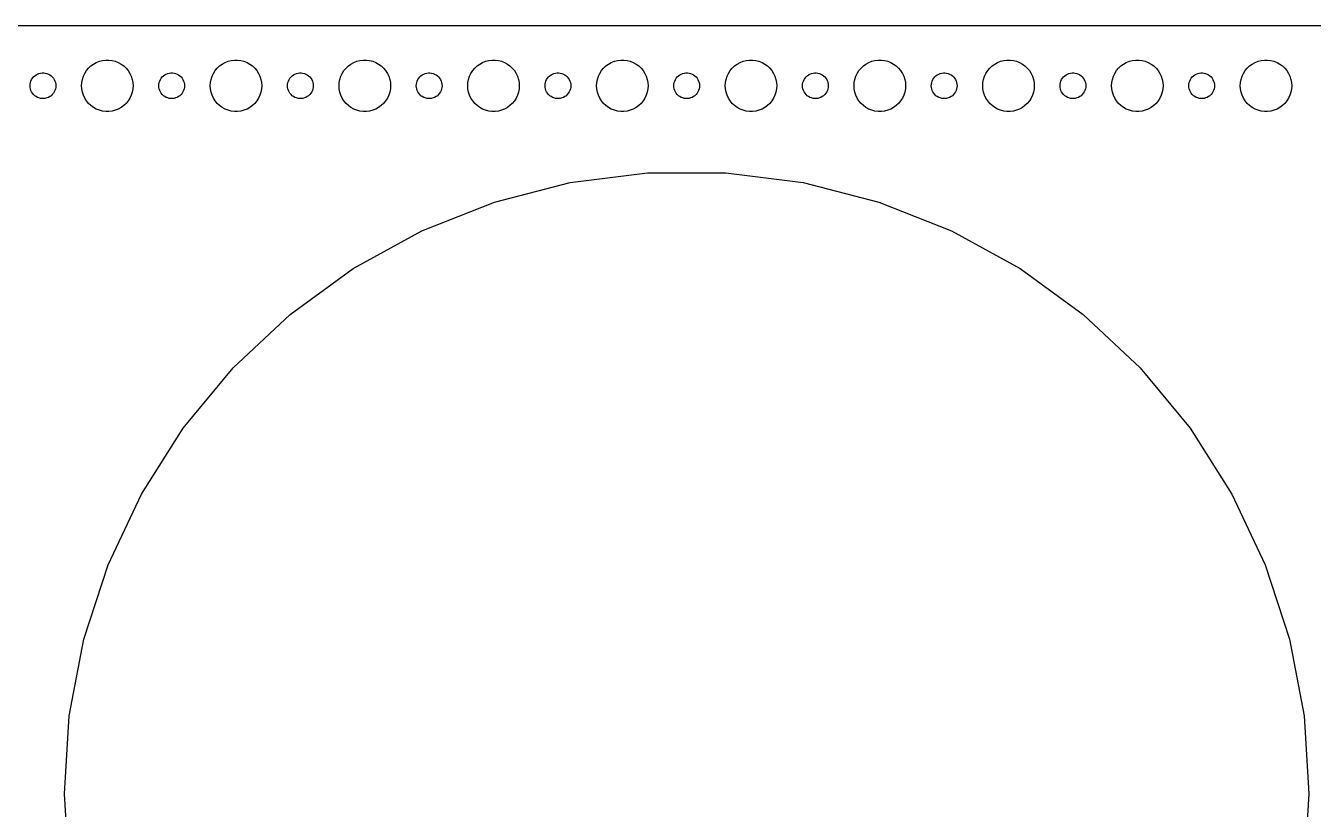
# Model space of a CAD drawing. Header units: metres. Extents: x -314 to 314, y -89 to 89.
# Drawn here: x -152 to -2, y -1.8 to 89.5 of the extents above; entities that cross this region are included whole.
import ezdxf

# ---------------------------------------------------------------- set-up
doc = ezdxf.new("R2010")
doc.units = ezdxf.units.M

msp = doc.modelspace()

# ---------------------------------------------------------------- linework, layer by layer
for p, q in [((309.814, 89.4901), (-309.814, 89.4901)), ((-145.129, 83.9453), (-144.927, 84.2634)), ((-144.927, 84.2634), (-144.687, 84.5536)), ((-144.687, 84.5536), (-144.412, 84.8115)), ((-144.412, 84.8115), (-144.107, 85.033)), ((-144.107, 85.033), (-143.777, 85.2145)), ((-143.777, 85.2145), (-143.427, 85.3532)), ((-143.427, 85.3532), (-143.062, 85.4469)), ((-143.062, 85.4469), (-142.688, 85.4941)), ((-142.688, 85.4941), (-142.312, 85.4941)), ((-142.312, 85.4941), (-141.938, 85.4469)), ((-141.938, 85.4469), (-141.573, 85.3532)), ((-141.573, 85.3532), (-141.223, 85.2145)), ((-141.223, 85.2145), (-140.893, 85.033)), ((-140.893, 85.033), (-140.588, 84.8115)), ((-140.588, 84.8115), (-140.313, 84.5536)), ((-140.313, 84.5536), (-140.073, 84.2634)), ((-140.073, 84.2634), (-139.871, 83.9453)), ((-130.129, 83.9453), (-129.927, 84.2634)), ((-129.927, 84.2634), (-129.687, 84.5536)), ((-129.687, 84.5536), (-129.412, 84.8115)), ((-129.412, 84.8115), (-129.107, 85.033)), ((-129.107, 85.033), (-128.777, 85.2145)), ((-128.777, 85.2145), (-128.427, 85.3532)), ((-128.427, 85.3532), (-128.062, 85.4469)), ((-128.062, 85.4469), (-127.688, 85.4941)), ((-127.688, 85.4941), (-127.312, 85.4941)), ((-127.312, 85.4941), (-126.938, 85.4469)), ((-126.938, 85.4469), (-126.573, 85.3532)), ((-126.573, 85.3532), (-126.223, 85.2145)), ((-126.223, 85.2145), (-125.893, 85.033)), ((-125.893, 85.033), (-125.588, 84.8115)), ((-125.588, 84.8115), (-125.313, 84.5536)), ((-125.313, 84.5536), (-125.073, 84.2634)), ((-125.073, 84.2634), (-124.871, 83.9453)), ((-115.129, 83.9453), (-114.927, 84.2634)), ((-114.927, 84.2634), (-114.687, 84.5536)), ((-114.687, 84.5536), (-114.412, 84.8115)), ((-114.412, 84.8115), (-114.107, 85.033)), ((-114.107, 85.033), (-113.777, 85.2145)), ((-113.777, 85.2145), (-113.427, 85.3532)), ((-113.427, 85.3532), (-113.062, 85.4469)), ((-113.062, 85.4469), (-112.688, 85.4941)), ((-112.688, 85.4941), (-112.312, 85.4941)), ((-112.312, 85.4941), (-111.938, 85.4469)), ((-111.938, 85.4469), (-111.573, 85.3532)), ((-111.573, 85.3532), (-111.223, 85.2145)), ((-111.223, 85.2145), (-110.893, 85.033)), ((-110.893, 85.033), (-110.588, 84.8115)), ((-110.588, 84.8115), (-110.313, 84.5536)), ((-110.313, 84.5536), (-110.073, 84.2634)), ((-110.073, 84.2634), (-109.871, 83.9453)), ((-100.129, 83.9453), (-99.927, 84.2634)), ((-99.927, 84.2634), (-99.6869, 84.5536)), ((-99.6869, 84.5536), (-99.4123, 84.8115)), ((-99.4123, 84.8115), (-99.1075, 85.033)), ((-99.1075, 85.033), (-98.7773, 85.2145)), ((-98.7773, 85.2145), (-98.427, 85.3532)), ((-98.427, 85.3532), (-98.0621, 85.4469)), ((-98.0621, 85.4469), (-97.6884, 85.4941)), ((-97.6884, 85.4941), (-97.3116, 85.4941)), ((-97.3116, 85.4941), (-96.9379, 85.4469)), ((-96.9379, 85.4469), (-96.573, 85.3532)), ((-96.573, 85.3532), (-96.2227, 85.2145)), ((-96.2227, 85.2145), (-95.8925, 85.033)), ((-95.8925, 85.033), (-95.5877, 84.8115)), ((-95.5877, 84.8115), (-95.3131, 84.5536)), ((-95.3131, 84.5536), (-95.073, 84.2634)), ((-95.073, 84.2634), (-94.8711, 83.9453)), ((-85.1289, 83.9453), (-84.927, 84.2634)), ((-84.927, 84.2634), (-84.6869, 84.5536)), ((-84.6869, 84.5536), (-84.4123, 84.8115)), ((-84.4123, 84.8115), (-84.1075, 85.033)), ((-84.1075, 85.033), (-83.7773, 85.2145)), ((-83.7773, 85.2145), (-83.427, 85.3532)), ((-83.427, 85.3532), (-83.0621, 85.4469)), ((-83.0621, 85.4469), (-82.6884, 85.4941)), ((-82.6884, 85.4941), (-82.3116, 85.4941)), ((-82.3116, 85.4941), (-81.9379, 85.4469)), ((-81.9379, 85.4469), (-81.573, 85.3532)), ((-81.573, 85.3532), (-81.2227, 85.2145)), ((-81.2227, 85.2145), (-80.8925, 85.033)), ((-80.8925, 85.033), (-80.5877, 84.8115)), ((-80.5877, 84.8115), (-80.3131, 84.5536)), ((-80.3131, 84.5536), (-80.073, 84.2634)), ((-80.073, 84.2634), (-79.8711, 83.9453)), ((-70.1289, 83.9453), (-69.927, 84.2634)), ((-69.927, 84.2634), (-69.6869, 84.5536)), ((-69.6869, 84.5536), (-69.4123, 84.8115)), ((-69.4123, 84.8115), (-69.1075, 85.033)), ((-69.1075, 85.033), (-68.7773, 85.2145)), ((-68.7773, 85.2145), (-68.427, 85.3532)), ((-68.427, 85.3532), (-68.0621, 85.4469)), ((-68.0621, 85.4469), (-67.6884, 85.4941)), ((-67.6884, 85.4941), (-67.3116, 85.4941)), ((-67.3116, 85.4941), (-66.9379, 85.4469)), ((-66.9379, 85.4469), (-66.573, 85.3532)), ((-66.573, 85.3532), (-66.2227, 85.2145)), ((-66.2227, 85.2145), (-65.8925, 85.033)), ((-65.8925, 85.033), (-65.5877, 84.8115)), ((-65.5877, 84.8115), (-65.3131, 84.5536)), ((-65.3131, 84.5536), (-65.073, 84.2634)), ((-65.073, 84.2634), (-64.8711, 83.9453)), ((-55.1289, 83.9453), (-54.927, 84.2634)), ((-54.927, 84.2634), (-54.6869, 84.5536)), ((-54.6869, 84.5536), (-54.4123, 84.8115)), ((-54.4123, 84.8115), (-54.1075, 85.033)), ((-54.1075, 85.033), (-53.7773, 85.2145)), ((-53.7773, 85.2145), (-53.427, 85.3532)), ((-53.427, 85.3532), (-53.0621, 85.4469)), ((-53.0621, 85.4469), (-52.6884, 85.4941)), ((-52.6884, 85.4941), (-52.3116, 85.4941)), ((-52.3116, 85.4941), (-51.9379, 85.4469)), ((-51.9379, 85.4469), (-51.5729, 85.3532)), ((-51.5729, 85.3532), (-51.2227, 85.2145)), ((-51.2227, 85.2145), (-50.8925, 85.033)), ((-50.8925, 85.033), (-50.5877, 84.8115)), ((-50.5877, 84.8115), (-50.3131, 84.5536)), ((-50.3131, 84.5536), (-50.0729, 84.2634)), ((-50.0729, 84.2634), (-49.8711, 83.9453)), ((-40.1289, 83.9453), (-39.927, 84.2634)), ((-39.927, 84.2634), (-39.6869, 84.5536)), ((-39.6869, 84.5536), (-39.4123, 84.8115)), ((-39.4123, 84.8115), (-39.1075, 85.033)), ((-39.1075, 85.033), (-38.7773, 85.2145)), ((-38.7773, 85.2145), (-38.427, 85.3532)), ((-38.427, 85.3532), (-38.0621, 85.4469)), ((-38.0621, 85.4469), (-37.6884, 85.4941)), ((-37.6884, 85.4941), (-37.3116, 85.4941)), ((-37.3116, 85.4941), (-36.9379, 85.4469)), ((-36.9379, 85.4469), (-36.5729, 85.3532)), ((-36.5729, 85.3532), (-36.2227, 85.2145)), ((-36.2227, 85.2145), (-35.8925, 85.033)), ((-35.8925, 85.033), (-35.5877, 84.8115)), ((-35.5877, 84.8115), (-35.3131, 84.5536)), ((-35.3131, 84.5536), (-35.0729, 84.2634)), ((-35.0729, 84.2634), (-34.8711, 83.9453)), ((-25.1289, 83.9453), (-24.927, 84.2634)), ((-24.927, 84.2634), (-24.6869, 84.5536)), ((-24.6869, 84.5536), (-24.4123, 84.8115)), ((-24.4123, 84.8115), (-24.1075, 85.033)), ((-24.1075, 85.033), (-23.7773, 85.2145)), ((-23.7773, 85.2145), (-23.427, 85.3532)), ((-23.427, 85.3532), (-23.0621, 85.4469)), ((-23.0621, 85.4469), (-22.6884, 85.4941)), ((-22.6884, 85.4941), (-22.3116, 85.4941)), ((-22.3116, 85.4941), (-21.9379, 85.4469)), ((-21.9379, 85.4469), (-21.5729, 85.3532)), ((-21.5729, 85.3532), (-21.2227, 85.2145)), ((-21.2227, 85.2145), (-20.8925, 85.033)), ((-20.8925, 85.033), (-20.5877, 84.8115)), ((-20.5877, 84.8115), (-20.3131, 84.5536)), ((-20.3131, 84.5536), (-20.0729, 84.2634)), ((-20.0729, 84.2634), (-19.8711, 83.9453)), ((-10.1289, 83.9453), (-9.92705, 84.2634)), ((-9.92705, 84.2634), (-9.6869, 84.5536)), ((-9.6869, 84.5536), (-9.41226, 84.8115)), ((-9.41226, 84.8115), (-9.10747, 85.033)), ((-9.10747, 85.033), (-8.77733, 85.2145)), ((-8.77733, 85.2145), (-8.42705, 85.3532)), ((-8.42705, 85.3532), (-8.06213, 85.4469)), ((-8.06213, 85.4469), (-7.68837, 85.4941)), ((-7.68837, 85.4941), (-7.31161, 85.4941)), ((-7.31161, 85.4941), (-6.93785, 85.4469)), ((-6.93785, 85.4469), (-6.57294, 85.3532)), ((-6.57294, 85.3532), (-6.22266, 85.2145)), ((-6.22266, 85.2145), (-5.89252, 85.033)), ((-5.89252, 85.033), (-5.58772, 84.8115)), ((-5.58772, 84.8115), (-5.31308, 84.5536)), ((-5.31308, 84.5536), (-5.07294, 84.2634)), ((-5.07294, 84.2634), (-4.87108, 83.9453)), ((-151.5, 82.5), (-151.488, 82.688)), ((-151.488, 82.312), (-151.5, 82.5)), ((-151.488, 82.688), (-151.453, 82.873)), ((-151.453, 82.873), (-151.395, 83.0522)), ((-151.395, 83.0522), (-151.314, 83.2226)), ((-151.314, 83.2226), (-151.214, 83.3817)), ((-151.214, 83.3817), (-151.093, 83.5268)), ((-151.093, 83.5268), (-150.956, 83.6558)), ((-150.956, 83.6558), (-150.804, 83.7665)), ((-150.804, 83.7665), (-150.639, 83.8572)), ((-150.639, 83.8572), (-150.464, 83.9266)), ((-150.464, 83.9266), (-150.281, 83.9734)), ((-150.281, 83.9734), (-150.094, 83.997)), ((-150.094, 83.997), (-149.906, 83.997)), ((-149.906, 83.997), (-149.719, 83.9734)), ((-149.719, 83.9734), (-149.536, 83.9266)), ((-149.536, 83.9266), (-149.361, 83.8572)), ((-149.361, 83.8572), (-149.196, 83.7665)), ((-149.196, 83.7665), (-149.044, 83.6558)), ((-149.044, 83.6558), (-148.907, 83.5268)), ((-148.907, 83.5268), (-148.786, 83.3817)), ((-148.786, 83.3817), (-148.686, 83.2226)), ((-148.686, 83.2226), (-148.605, 83.0522)), ((-148.605, 83.0522), (-148.547, 82.873)), ((-148.547, 82.873), (-148.512, 82.688)), ((-148.512, 82.688), (-148.5, 82.5)), ((-148.5, 82.5), (-148.512, 82.312)), ((-145.5, 82.5), (-145.476, 82.876)), ((-145.476, 82.124), (-145.5, 82.5)), ((-145.476, 82.876), (-145.406, 83.2461)), ((-145.406, 83.2461), (-145.289, 83.6044)), ((-145.289, 83.6044), (-145.129, 83.9453)), ((-139.871, 83.9453), (-139.711, 83.6044)), ((-139.711, 83.6044), (-139.594, 83.2461)), ((-139.594, 83.2461), (-139.524, 82.876)), ((-139.524, 82.876), (-139.5, 82.5)), ((-139.5, 82.5), (-139.524, 82.124)), ((-136.5, 82.5), (-136.488, 82.688)), ((-136.488, 82.312), (-136.5, 82.5)), ((-136.488, 82.688), (-136.453, 82.873)), ((-136.453, 82.873), (-136.395, 83.0522)), ((-136.395, 83.0522), (-136.314, 83.2226)), ((-136.314, 83.2226), (-136.214, 83.3817)), ((-136.214, 83.3817), (-136.093, 83.5268)), ((-136.093, 83.5268), (-135.956, 83.6558)), ((-135.956, 83.6558), (-135.804, 83.7665)), ((-135.804, 83.7665), (-135.639, 83.8572)), ((-135.639, 83.8572), (-135.464, 83.9266)), ((-135.464, 83.9266), (-135.281, 83.9734)), ((-135.281, 83.9734), (-135.094, 83.997)), ((-135.094, 83.997), (-134.906, 83.997)), ((-134.906, 83.997), (-134.719, 83.9734)), ((-134.719, 83.9734), (-134.536, 83.9266)), ((-134.536, 83.9266), (-134.361, 83.8572)), ((-134.361, 83.8572), (-134.196, 83.7665)), ((-134.196, 83.7665), (-134.044, 83.6558)), ((-134.044, 83.6558), (-133.907, 83.5268)), ((-133.907, 83.5268), (-133.786, 83.3817)), ((-133.786, 83.3817), (-133.686, 83.2226)), ((-133.686, 83.2226), (-133.605, 83.0522)), ((-133.605, 83.0522), (-133.547, 82.873)), ((-133.547, 82.873), (-133.512, 82.688)), ((-133.512, 82.688), (-133.5, 82.5)), ((-133.5, 82.5), (-133.512, 82.312)), ((-130.5, 82.5), (-130.476, 82.876)), ((-130.476, 82.124), (-130.5, 82.5)), ((-130.476, 82.876), (-130.406, 83.2461)), ((-130.406, 83.2461), (-130.289, 83.6044)), ((-130.289, 83.6044), (-130.129, 83.9453)), ((-124.871, 83.9453), (-124.711, 83.6044)), ((-124.711, 83.6044), (-124.594, 83.2461)), ((-124.594, 83.2461), (-124.524, 82.876)), ((-124.524, 82.876), (-124.5, 82.5)), ((-124.5, 82.5), (-124.524, 82.124)), ((-121.5, 82.5), (-121.488, 82.688)), ((-121.488, 82.312), (-121.5, 82.5)), ((-121.488, 82.688), (-121.453, 82.873)), ((-121.453, 82.873), (-121.395, 83.0522)), ((-121.395, 83.0522), (-121.314, 83.2226)), ((-121.314, 83.2226), (-121.214, 83.3817)), ((-121.214, 83.3817), (-121.093, 83.5268)), ((-121.093, 83.5268), (-120.956, 83.6558)), ((-120.956, 83.6558), (-120.804, 83.7665)), ((-120.804, 83.7665), (-120.639, 83.8572)), ((-120.639, 83.8572), (-120.464, 83.9266)), ((-120.464, 83.9266), (-120.281, 83.9734)), ((-120.281, 83.9734), (-120.094, 83.997)), ((-120.094, 83.997), (-119.906, 83.997)), ((-119.906, 83.997), (-119.719, 83.9734)), ((-119.719, 83.9734), (-119.536, 83.9266)), ((-119.536, 83.9266), (-119.361, 83.8572)), ((-119.361, 83.8572), (-119.196, 83.7665)), ((-119.196, 83.7665), (-119.044, 83.6558)), ((-119.044, 83.6558), (-118.907, 83.5268)), ((-118.907, 83.5268), (-118.786, 83.3817)), ((-118.786, 83.3817), (-118.686, 83.2226)), ((-118.686, 83.2226), (-118.605, 83.0522)), ((-118.605, 83.0522), (-118.547, 82.873)), ((-118.547, 82.873), (-118.512, 82.688)), ((-118.512, 82.688), (-118.5, 82.5)), ((-118.5, 82.5), (-118.512, 82.312)), ((-115.5, 82.5), (-115.476, 82.876)), ((-115.476, 82.124), (-115.5, 82.5)), ((-115.476, 82.876), (-115.406, 83.2461)), ((-115.406, 83.2461), (-115.289, 83.6044)), ((-115.289, 83.6044), (-115.129, 83.9453)), ((-109.871, 83.9453), (-109.711, 83.6044)), ((-109.711, 83.6044), (-109.594, 83.2461)), ((-109.594, 83.2461), (-109.524, 82.876)), ((-109.524, 82.876), (-109.5, 82.5)), ((-109.5, 82.5), (-109.524, 82.124)), ((-106.5, 82.5), (-106.488, 82.688)), ((-106.488, 82.312), (-106.5, 82.5)), ((-106.488, 82.688), (-106.453, 82.873)), ((-106.453, 82.873), (-106.395, 83.0522)), ((-106.395, 83.0522), (-106.314, 83.2226)), ((-106.314, 83.2226), (-106.214, 83.3817)), ((-106.214, 83.3817), (-106.093, 83.5268)), ((-106.093, 83.5268), (-105.956, 83.6558)), ((-105.956, 83.6558), (-105.804, 83.7665)), ((-105.804, 83.7665), (-105.639, 83.8572)), ((-105.639, 83.8572), (-105.464, 83.9266)), ((-105.464, 83.9266), (-105.281, 83.9734)), ((-105.281, 83.9734), (-105.094, 83.997)), ((-105.094, 83.997), (-104.906, 83.997)), ((-104.906, 83.997), (-104.719, 83.9734)), ((-104.719, 83.9734), (-104.536, 83.9266)), ((-104.536, 83.9266), (-104.361, 83.8572)), ((-104.361, 83.8572), (-104.196, 83.7665)), ((-104.196, 83.7665), (-104.044, 83.6558)), ((-104.044, 83.6558), (-103.907, 83.5268)), ((-103.907, 83.5268), (-103.786, 83.3817)), ((-103.786, 83.3817), (-103.686, 83.2226)), ((-103.686, 83.2226), (-103.605, 83.0522)), ((-103.605, 83.0522), (-103.547, 82.873)), ((-103.547, 82.873), (-103.512, 82.688)), ((-103.512, 82.688), (-103.5, 82.5)), ((-103.5, 82.5), (-103.512, 82.312)), ((-100.5, 82.5), (-100.476, 82.876)), ((-100.476, 82.124), (-100.5, 82.5)), ((-100.476, 82.876), (-100.406, 83.2461)), ((-100.406, 83.2461), (-100.289, 83.6044)), ((-100.289, 83.6044), (-100.129, 83.9453)), ((-94.8711, 83.9453), (-94.7107, 83.6044)), ((-94.7107, 83.6044), (-94.5943, 83.2461)), ((-94.5943, 83.2461), (-94.5237, 82.876)), ((-94.5237, 82.876), (-94.5, 82.5)), ((-94.5, 82.5), (-94.5237, 82.124)), ((-91.5, 82.5), (-91.4882, 82.688)), ((-91.4882, 82.312), (-91.5, 82.5)), ((-91.4882, 82.688), (-91.4529, 82.873)), ((-91.4529, 82.873), (-91.3947, 83.0522)), ((-91.3947, 83.0522), (-91.3145, 83.2226)), ((-91.3145, 83.2226), (-91.2135, 83.3817)), ((-91.2135, 83.3817), (-91.0934, 83.5268)), ((-91.0934, 83.5268), (-90.9561, 83.6558)), ((-90.9561, 83.6558), (-90.8037, 83.7665)), ((-90.8037, 83.7665), (-90.6387, 83.8572)), ((-90.6387, 83.8572), (-90.4635, 83.9266)), ((-90.4635, 83.9266), (-90.2811, 83.9734)), ((-90.2811, 83.9734), (-90.0942, 83.997)), ((-90.0942, 83.997), (-89.9058, 83.997)), ((-89.9058, 83.997), (-89.7189, 83.9734)), ((-89.7189, 83.9734), (-89.5365, 83.9266)), ((-89.5365, 83.9266), (-89.3613, 83.8572)), ((-89.3613, 83.8572), (-89.1963, 83.7665)), ((-89.1963, 83.7665), (-89.0439, 83.6558)), ((-89.0439, 83.6558), (-88.9065, 83.5268)), ((-88.9065, 83.5268), (-88.7865, 83.3817)), ((-88.7865, 83.3817), (-88.6855, 83.2226)), ((-88.6855, 83.2226), (-88.6053, 83.0522)), ((-88.6053, 83.0522), (-88.5471, 82.873)), ((-88.5471, 82.873), (-88.5118, 82.688)), ((-88.5118, 82.688), (-88.5, 82.5)), ((-88.5, 82.5), (-88.5118, 82.312)), ((-85.5, 82.5), (-85.4763, 82.876)), ((-85.4763, 82.124), (-85.5, 82.5)), ((-85.4763, 82.876), (-85.4057, 83.2461)), ((-85.4057, 83.2461), (-85.2893, 83.6044)), ((-85.2893, 83.6044), (-85.1289, 83.9453)), ((-79.8711, 83.9453), (-79.7107, 83.6044)), ((-79.7107, 83.6044), (-79.5943, 83.2461)), ((-79.5943, 83.2461), (-79.5237, 82.876)), ((-79.5237, 82.876), (-79.5, 82.5)), ((-79.5, 82.5), (-79.5237, 82.124)), ((-76.5, 82.5), (-76.4882, 82.688)), ((-76.4882, 82.312), (-76.5, 82.5)), ((-76.4882, 82.688), (-76.4529, 82.873)), ((-76.4529, 82.873), (-76.3947, 83.0522)), ((-76.3947, 83.0522), (-76.3145, 83.2226)), ((-76.3145, 83.2226), (-76.2135, 83.3817)), ((-76.2135, 83.3817), (-76.0934, 83.5268)), ((-76.0934, 83.5268), (-75.9561, 83.6558)), ((-75.9561, 83.6558), (-75.8037, 83.7665)), ((-75.8037, 83.7665), (-75.6387, 83.8572)), ((-75.6387, 83.8572), (-75.4635, 83.9266)), ((-75.4635, 83.9266), (-75.2811, 83.9734)), ((-75.2811, 83.9734), (-75.0942, 83.997)), ((-75.0942, 83.997), (-74.9058, 83.997)), ((-74.9058, 83.997), (-74.7189, 83.9734)), ((-74.7189, 83.9734), (-74.5365, 83.9266)), ((-74.5365, 83.9266), (-74.3613, 83.8572)), ((-74.3613, 83.8572), (-74.1963, 83.7665)), ((-74.1963, 83.7665), (-74.0439, 83.6558)), ((-74.0439, 83.6558), (-73.9065, 83.5268)), ((-73.9065, 83.5268), (-73.7865, 83.3817)), ((-73.7865, 83.3817), (-73.6855, 83.2226)), ((-73.6855, 83.2226), (-73.6053, 83.0522)), ((-73.6053, 83.0522), (-73.5471, 82.873)), ((-73.5471, 82.873), (-73.5118, 82.688)), ((-73.5118, 82.688), (-73.5, 82.5)), ((-73.5, 82.5), (-73.5118, 82.312)), ((-70.5, 82.5), (-70.4763, 82.876)), ((-70.4763, 82.124), (-70.5, 82.5)), ((-70.4763, 82.876), (-70.4057, 83.2461)), ((-70.4057, 83.2461), (-70.2893, 83.6044)), ((-70.2893, 83.6044), (-70.1289, 83.9453)), ((-64.8711, 83.9453), (-64.7107, 83.6044)), ((-64.7107, 83.6044), (-64.5943, 83.2461)), ((-64.5943, 83.2461), (-64.5237, 82.876)), ((-64.5237, 82.876), (-64.5, 82.5)), ((-64.5, 82.5), (-64.5237, 82.124)), ((-61.5, 82.5), (-61.4882, 82.688)), ((-61.4882, 82.312), (-61.5, 82.5)), ((-61.4882, 82.688), (-61.4529, 82.873)), ((-61.4529, 82.873), (-61.3947, 83.0522)), ((-61.3947, 83.0522), (-61.3145, 83.2226)), ((-61.3145, 83.2226), (-61.2135, 83.3817)), ((-61.2135, 83.3817), (-61.0934, 83.5268)), ((-61.0934, 83.5268), (-60.9561, 83.6558)), ((-60.9561, 83.6558), (-60.8037, 83.7665)), ((-60.8037, 83.7665), (-60.6387, 83.8572)), ((-60.6387, 83.8572), (-60.4635, 83.9266)), ((-60.4635, 83.9266), (-60.2811, 83.9734)), ((-60.2811, 83.9734), (-60.0942, 83.997)), ((-60.0942, 83.997), (-59.9058, 83.997)), ((-59.9058, 83.997), (-59.7189, 83.9734)), ((-59.7189, 83.9734), (-59.5365, 83.9266)), ((-59.5365, 83.9266), (-59.3613, 83.8572)), ((-59.3613, 83.8572), (-59.1963, 83.7665)), ((-59.1963, 83.7665), (-59.0439, 83.6558)), ((-59.0439, 83.6558), (-58.9065, 83.5268)), ((-58.9065, 83.5268), (-58.7865, 83.3817)), ((-58.7865, 83.3817), (-58.6855, 83.2226)), ((-58.6855, 83.2226), (-58.6053, 83.0522)), ((-58.6053, 83.0522), (-58.5471, 82.873)), ((-58.5471, 82.873), (-58.5118, 82.688)), ((-58.5118, 82.688), (-58.5, 82.5)), ((-58.5, 82.5), (-58.5118, 82.312)), ((-55.5, 82.5), (-55.4763, 82.876)), ((-55.4763, 82.124), (-55.5, 82.5)), ((-55.4763, 82.876), (-55.4057, 83.2461)), ((-55.4057, 83.2461), (-55.2893, 83.6044)), ((-55.2893, 83.6044), (-55.1289, 83.9453)), ((-49.8711, 83.9453), (-49.7107, 83.6044)), ((-49.7107, 83.6044), (-49.5942, 83.2461)), ((-49.5942, 83.2461), (-49.5237, 82.876)), ((-49.5237, 82.876), (-49.5, 82.5)), ((-49.5, 82.5), (-49.5237, 82.124)), ((-46.5, 82.5), (-46.4882, 82.688)), ((-46.4882, 82.312), (-46.5, 82.5)), ((-46.4882, 82.688), (-46.4529, 82.873)), ((-46.4529, 82.873), (-46.3947, 83.0522)), ((-46.3947, 83.0522), (-46.3145, 83.2226)), ((-46.3145, 83.2226), (-46.2135, 83.3817)), ((-46.2135, 83.3817), (-46.0934, 83.5268)), ((-46.0934, 83.5268), (-45.9561, 83.6558)), ((-45.9561, 83.6558), (-45.8037, 83.7665)), ((-45.8037, 83.7665), (-45.6387, 83.8572)), ((-45.6387, 83.8572), (-45.4635, 83.9266)), ((-45.4635, 83.9266), (-45.2811, 83.9734)), ((-45.2811, 83.9734), (-45.0942, 83.997)), ((-45.0942, 83.997), (-44.9058, 83.997)), ((-44.9058, 83.997), (-44.7189, 83.9734)), ((-44.7189, 83.9734), (-44.5365, 83.9266)), ((-44.5365, 83.9266), (-44.3613, 83.8572)), ((-44.3613, 83.8572), (-44.1963, 83.7665)), ((-44.1963, 83.7665), (-44.0439, 83.6558)), ((-44.0439, 83.6558), (-43.9065, 83.5268)), ((-43.9065, 83.5268), (-43.7865, 83.3817)), ((-43.7865, 83.3817), (-43.6855, 83.2226)), ((-43.6855, 83.2226), (-43.6053, 83.0522)), ((-43.6053, 83.0522), (-43.5471, 82.873)), ((-43.5471, 82.873), (-43.5118, 82.688)), ((-43.5118, 82.688), (-43.5, 82.5)), ((-43.5, 82.5), (-43.5118, 82.312)), ((-40.5, 82.5), (-40.4763, 82.876)), ((-40.4763, 82.124), (-40.5, 82.5)), ((-40.4763, 82.876), (-40.4057, 83.2461)), ((-40.4057, 83.2461), (-40.2893, 83.6044)), ((-40.2893, 83.6044), (-40.1289, 83.9453)), ((-34.8711, 83.9453), (-34.7107, 83.6044)), ((-34.7107, 83.6044), (-34.5942, 83.2461)), ((-34.5942, 83.2461), (-34.5237, 82.876)), ((-34.5237, 82.876), (-34.5, 82.5)), ((-34.5, 82.5), (-34.5237, 82.124)), ((-31.5, 82.5), (-31.4882, 82.688)), ((-31.4882, 82.312), (-31.5, 82.5)), ((-31.4882, 82.688), (-31.4529, 82.873)), ((-31.4529, 82.873), (-31.3947, 83.0522)), ((-31.3947, 83.0522), (-31.3145, 83.2226)), ((-31.3145, 83.2226), (-31.2135, 83.3817)), ((-31.2135, 83.3817), (-31.0934, 83.5268)), ((-31.0934, 83.5268), (-30.9561, 83.6558)), ((-30.9561, 83.6558), (-30.8037, 83.7665)), ((-30.8037, 83.7665), (-30.6387, 83.8572)), ((-30.6387, 83.8572), (-30.4635, 83.9266)), ((-30.4635, 83.9266), (-30.2811, 83.9734)), ((-30.2811, 83.9734), (-30.0942, 83.997)), ((-30.0942, 83.997), (-29.9058, 83.997)), ((-29.9058, 83.997), (-29.7189, 83.9734)), ((-29.7189, 83.9734), (-29.5365, 83.9266)), ((-29.5365, 83.9266), (-29.3613, 83.8572)), ((-29.3613, 83.8572), (-29.1963, 83.7665)), ((-29.1963, 83.7665), (-29.0439, 83.6558)), ((-29.0439, 83.6558), (-28.9065, 83.5268)), ((-28.9065, 83.5268), (-28.7865, 83.3817)), ((-28.7865, 83.3817), (-28.6855, 83.2226)), ((-28.6855, 83.2226), (-28.6053, 83.0522)), ((-28.6053, 83.0522), (-28.5471, 82.873)), ((-28.5471, 82.873), (-28.5118, 82.688)), ((-28.5118, 82.688), (-28.5, 82.5)), ((-28.5, 82.5), (-28.5118, 82.312)), ((-25.5, 82.5), (-25.4763, 82.876)), ((-25.4763, 82.124), (-25.5, 82.5)), ((-25.4763, 82.876), (-25.4057, 83.2461)), ((-25.4057, 83.2461), (-25.2893, 83.6044)), ((-25.2893, 83.6044), (-25.1289, 83.9453)), ((-19.8711, 83.9453), (-19.7107, 83.6044)), ((-19.7107, 83.6044), (-19.5942, 83.2461)), ((-19.5942, 83.2461), (-19.5237, 82.876)), ((-19.5237, 82.876), (-19.5, 82.5)), ((-19.5, 82.5), (-19.5237, 82.124)), ((-16.5, 82.5), (-16.4882, 82.688)), ((-16.4882, 82.312), (-16.5, 82.5)), ((-16.4882, 82.688), (-16.4529, 82.873)), ((-16.4529, 82.873), (-16.3947, 83.0522)), ((-16.3947, 83.0522), (-16.3145, 83.2226)), ((-16.3145, 83.2226), (-16.2135, 83.3817)), ((-16.2135, 83.3817), (-16.0934, 83.5268)), ((-16.0934, 83.5268), (-15.9561, 83.6558)), ((-15.9561, 83.6558), (-15.8037, 83.7665)), ((-15.8037, 83.7665), (-15.6387, 83.8572)), ((-15.6387, 83.8572), (-15.4635, 83.9266)), ((-15.4635, 83.9266), (-15.2811, 83.9734)), ((-15.2811, 83.9734), (-15.0942, 83.997)), ((-15.0942, 83.997), (-14.9058, 83.997)), ((-14.9058, 83.997), (-14.7189, 83.9734)), ((-14.7189, 83.9734), (-14.5365, 83.9266)), ((-14.5365, 83.9266), (-14.3613, 83.8572)), ((-14.3613, 83.8572), (-14.1963, 83.7665)), ((-14.1963, 83.7665), (-14.0439, 83.6558)), ((-14.0439, 83.6558), (-13.9065, 83.5268)), ((-13.9065, 83.5268), (-13.7865, 83.3817)), ((-13.7865, 83.3817), (-13.6855, 83.2226)), ((-13.6855, 83.2226), (-13.6053, 83.0522)), ((-13.6053, 83.0522), (-13.5471, 82.873)), ((-13.5471, 82.873), (-13.5118, 82.688)), ((-13.5118, 82.688), (-13.5, 82.5)), ((-13.5, 82.5), (-13.5118, 82.312)), ((-10.5, 82.5), (-10.4763, 82.876)), ((-10.4763, 82.124), (-10.5, 82.5)), ((-10.4763, 82.876), (-10.4057, 83.2461)), ((-10.4057, 83.2461), (-10.2893, 83.6044)), ((-10.2893, 83.6044), (-10.1289, 83.9453)), ((-4.87108, 83.9453), (-4.71066, 83.6044)), ((-4.71066, 83.6044), (-4.59424, 83.2461)), ((-4.59424, 83.2461), (-4.52365, 82.876)), ((-4.52365, 82.876), (-4.5, 82.5)), ((-4.5, 82.5), (-4.52365, 82.124)), ((-151.453, 82.127), (-151.488, 82.312)), ((-151.395, 81.9478), (-151.453, 82.127)), ((-151.314, 81.7774), (-151.395, 81.9478)), ((-151.214, 81.6183), (-151.314, 81.7774)), ((-151.093, 81.4732), (-151.214, 81.6183)), ((-150.956, 81.3442), (-151.093, 81.4732)), ((-150.804, 81.2335), (-150.956, 81.3442)), ((-150.639, 81.1428), (-150.804, 81.2335)), ((-150.464, 81.0734), (-150.639, 81.1428)), ((-150.281, 81.0266), (-150.464, 81.0734)), ((-150.094, 81.003), (-150.281, 81.0266)), ((-149.906, 81.003), (-150.094, 81.003)), ((-149.719, 81.0266), (-149.906, 81.003)), ((-149.536, 81.0734), (-149.719, 81.0266)), ((-149.361, 81.1428), (-149.536, 81.0734)), ((-149.196, 81.2335), (-149.361, 81.1428)), ((-149.044, 81.3442), (-149.196, 81.2335)), ((-148.907, 81.4732), (-149.044, 81.3442)), ((-148.786, 81.6183), (-148.907, 81.4732)), ((-148.686, 81.7774), (-148.786, 81.6183)), ((-148.605, 81.9478), (-148.686, 81.7774)), ((-148.547, 82.127), (-148.605, 81.9478)), ((-148.512, 82.312), (-148.547, 82.127)), ((-145.406, 81.7539), (-145.476, 82.124)), ((-145.289, 81.3956), (-145.406, 81.7539)), ((-145.129, 81.0547), (-145.289, 81.3956)), ((-144.927, 80.7366), (-145.129, 81.0547)), ((-139.871, 81.0547), (-140.073, 80.7366)), ((-139.711, 81.3956), (-139.871, 81.0547)), ((-139.594, 81.7539), (-139.711, 81.3956)), ((-139.524, 82.124), (-139.594, 81.7539)), ((-136.453, 82.127), (-136.488, 82.312)), ((-136.395, 81.9478), (-136.453, 82.127)), ((-136.314, 81.7774), (-136.395, 81.9478)), ((-136.214, 81.6183), (-136.314, 81.7774)), ((-136.093, 81.4732), (-136.214, 81.6183)), ((-135.956, 81.3442), (-136.093, 81.4732)), ((-135.804, 81.2335), (-135.956, 81.3442)), ((-135.639, 81.1428), (-135.804, 81.2335)), ((-135.464, 81.0734), (-135.639, 81.1428)), ((-135.281, 81.0266), (-135.464, 81.0734)), ((-135.094, 81.003), (-135.281, 81.0266)), ((-134.906, 81.003), (-135.094, 81.003)), ((-134.719, 81.0266), (-134.906, 81.003)), ((-134.536, 81.0734), (-134.719, 81.0266)), ((-134.361, 81.1428), (-134.536, 81.0734)), ((-134.196, 81.2335), (-134.361, 81.1428)), ((-134.044, 81.3442), (-134.196, 81.2335)), ((-133.907, 81.4732), (-134.044, 81.3442)), ((-133.786, 81.6183), (-133.907, 81.4732)), ((-133.686, 81.7774), (-133.786, 81.6183)), ((-133.605, 81.9478), (-133.686, 81.7774)), ((-133.547, 82.127), (-133.605, 81.9478)), ((-133.512, 82.312), (-133.547, 82.127)), ((-130.406, 81.7539), (-130.476, 82.124)), ((-130.289, 81.3956), (-130.406, 81.7539)), ((-130.129, 81.0547), (-130.289, 81.3956)), ((-129.927, 80.7366), (-130.129, 81.0547)), ((-124.871, 81.0547), (-125.073, 80.7366)), ((-124.711, 81.3956), (-124.871, 81.0547)), ((-124.594, 81.7539), (-124.711, 81.3956)), ((-124.524, 82.124), (-124.594, 81.7539)), ((-121.453, 82.127), (-121.488, 82.312)), ((-121.395, 81.9478), (-121.453, 82.127)), ((-121.314, 81.7774), (-121.395, 81.9478)), ((-121.214, 81.6183), (-121.314, 81.7774)), ((-121.093, 81.4732), (-121.214, 81.6183)), ((-120.956, 81.3442), (-121.093, 81.4732)), ((-120.804, 81.2335), (-120.956, 81.3442)), ((-120.639, 81.1428), (-120.804, 81.2335)), ((-120.464, 81.0734), (-120.639, 81.1428)), ((-120.281, 81.0266), (-120.464, 81.0734)), ((-120.094, 81.003), (-120.281, 81.0266)), ((-119.906, 81.003), (-120.094, 81.003)), ((-119.719, 81.0266), (-119.906, 81.003)), ((-119.536, 81.0734), (-119.719, 81.0266)), ((-119.361, 81.1428), (-119.536, 81.0734)), ((-119.196, 81.2335), (-119.361, 81.1428)), ((-119.044, 81.3442), (-119.196, 81.2335)), ((-118.907, 81.4732), (-119.044, 81.3442)), ((-118.786, 81.6183), (-118.907, 81.4732)), ((-118.686, 81.7774), (-118.786, 81.6183)), ((-118.605, 81.9478), (-118.686, 81.7774)), ((-118.547, 82.127), (-118.605, 81.9478)), ((-118.512, 82.312), (-118.547, 82.127)), ((-115.406, 81.7539), (-115.476, 82.124)), ((-115.289, 81.3956), (-115.406, 81.7539)), ((-115.129, 81.0547), (-115.289, 81.3956)), ((-114.927, 80.7366), (-115.129, 81.0547)), ((-109.871, 81.0547), (-110.073, 80.7366)), ((-109.711, 81.3956), (-109.871, 81.0547)), ((-109.594, 81.7539), (-109.711, 81.3956)), ((-109.524, 82.124), (-109.594, 81.7539)), ((-106.453, 82.127), (-106.488, 82.312)), ((-106.395, 81.9478), (-106.453, 82.127)), ((-106.314, 81.7774), (-106.395, 81.9478)), ((-106.214, 81.6183), (-106.314, 81.7774)), ((-106.093, 81.4732), (-106.214, 81.6183)), ((-105.956, 81.3442), (-106.093, 81.4732)), ((-105.804, 81.2335), (-105.956, 81.3442)), ((-105.639, 81.1428), (-105.804, 81.2335)), ((-105.464, 81.0734), (-105.639, 81.1428)), ((-105.281, 81.0266), (-105.464, 81.0734)), ((-105.094, 81.003), (-105.281, 81.0266)), ((-104.906, 81.003), (-105.094, 81.003)), ((-104.719, 81.0266), (-104.906, 81.003)), ((-104.536, 81.0734), (-104.719, 81.0266)), ((-104.361, 81.1428), (-104.536, 81.0734)), ((-104.196, 81.2335), (-104.361, 81.1428)), ((-104.044, 81.3442), (-104.196, 81.2335)), ((-103.907, 81.4732), (-104.044, 81.3442)), ((-103.786, 81.6183), (-103.907, 81.4732)), ((-103.686, 81.7774), (-103.786, 81.6183)), ((-103.605, 81.9478), (-103.686, 81.7774)), ((-103.547, 82.127), (-103.605, 81.9478)), ((-103.512, 82.312), (-103.547, 82.127)), ((-100.406, 81.7539), (-100.476, 82.124)), ((-100.289, 81.3956), (-100.406, 81.7539)), ((-100.129, 81.0547), (-100.289, 81.3956)), ((-99.927, 80.7366), (-100.129, 81.0547)), ((-94.8711, 81.0547), (-95.073, 80.7366)), ((-94.7107, 81.3956), (-94.8711, 81.0547)), ((-94.5943, 81.7539), (-94.7107, 81.3956)), ((-94.5237, 82.124), (-94.5943, 81.7539)), ((-91.4529, 82.127), (-91.4882, 82.312)), ((-91.3947, 81.9478), (-91.4529, 82.127)), ((-91.3145, 81.7774), (-91.3947, 81.9478)), ((-91.2135, 81.6183), (-91.3145, 81.7774)), ((-91.0934, 81.4732), (-91.2135, 81.6183)), ((-90.9561, 81.3442), (-91.0934, 81.4732)), ((-90.8037, 81.2335), (-90.9561, 81.3442)), ((-90.6387, 81.1428), (-90.8037, 81.2335)), ((-90.4635, 81.0734), (-90.6387, 81.1428)), ((-90.2811, 81.0266), (-90.4635, 81.0734)), ((-90.0942, 81.003), (-90.2811, 81.0266)), ((-89.9058, 81.003), (-90.0942, 81.003)), ((-89.7189, 81.0266), (-89.9058, 81.003)), ((-89.5365, 81.0734), (-89.7189, 81.0266)), ((-89.3613, 81.1428), (-89.5365, 81.0734)), ((-89.1963, 81.2335), (-89.3613, 81.1428)), ((-89.0439, 81.3442), (-89.1963, 81.2335)), ((-88.9065, 81.4732), (-89.0439, 81.3442)), ((-88.7865, 81.6183), (-88.9065, 81.4732)), ((-88.6855, 81.7774), (-88.7865, 81.6183)), ((-88.6053, 81.9478), (-88.6855, 81.7774)), ((-88.5471, 82.127), (-88.6053, 81.9478)), ((-88.5118, 82.312), (-88.5471, 82.127)), ((-85.4057, 81.7539), (-85.4763, 82.124)), ((-85.2893, 81.3956), (-85.4057, 81.7539)), ((-85.1289, 81.0547), (-85.2893, 81.3956)), ((-84.927, 80.7366), (-85.1289, 81.0547)), ((-79.8711, 81.0547), (-80.073, 80.7366)), ((-79.7107, 81.3956), (-79.8711, 81.0547)), ((-79.5943, 81.7539), (-79.7107, 81.3956)), ((-79.5237, 82.124), (-79.5943, 81.7539)), ((-76.4529, 82.127), (-76.4882, 82.312)), ((-76.3947, 81.9478), (-76.4529, 82.127)), ((-76.3145, 81.7774), (-76.3947, 81.9478)), ((-76.2135, 81.6183), (-76.3145, 81.7774)), ((-76.0934, 81.4732), (-76.2135, 81.6183)), ((-75.9561, 81.3442), (-76.0934, 81.4732)), ((-75.8037, 81.2335), (-75.9561, 81.3442)), ((-75.6387, 81.1428), (-75.8037, 81.2335)), ((-75.4635, 81.0734), (-75.6387, 81.1428)), ((-75.2811, 81.0266), (-75.4635, 81.0734)), ((-75.0942, 81.003), (-75.2811, 81.0266)), ((-74.9058, 81.003), (-75.0942, 81.003)), ((-74.7189, 81.0266), (-74.9058, 81.003)), ((-74.5365, 81.0734), (-74.7189, 81.0266)), ((-74.3613, 81.1428), (-74.5365, 81.0734)), ((-74.1963, 81.2335), (-74.3613, 81.1428)), ((-74.0439, 81.3442), (-74.1963, 81.2335)), ((-73.9065, 81.4732), (-74.0439, 81.3442)), ((-73.7865, 81.6183), (-73.9065, 81.4732)), ((-73.6855, 81.7774), (-73.7865, 81.6183)), ((-73.6053, 81.9478), (-73.6855, 81.7774)), ((-73.5471, 82.127), (-73.6053, 81.9478)), ((-73.5118, 82.312), (-73.5471, 82.127)), ((-70.4057, 81.7539), (-70.4763, 82.124)), ((-70.2893, 81.3956), (-70.4057, 81.7539)), ((-70.1289, 81.0547), (-70.2893, 81.3956)), ((-69.927, 80.7366), (-70.1289, 81.0547)), ((-64.8711, 81.0547), (-65.073, 80.7366)), ((-64.7107, 81.3956), (-64.8711, 81.0547)), ((-64.5943, 81.7539), (-64.7107, 81.3956)), ((-64.5237, 82.124), (-64.5943, 81.7539)), ((-61.4529, 82.127), (-61.4882, 82.312)), ((-61.3947, 81.9478), (-61.4529, 82.127)), ((-61.3145, 81.7774), (-61.3947, 81.9478)), ((-61.2135, 81.6183), (-61.3145, 81.7774)), ((-61.0934, 81.4732), (-61.2135, 81.6183)), ((-60.9561, 81.3442), (-61.0934, 81.4732)), ((-60.8037, 81.2335), (-60.9561, 81.3442)), ((-60.6387, 81.1428), (-60.8037, 81.2335)), ((-60.4635, 81.0734), (-60.6387, 81.1428)), ((-60.2811, 81.0266), (-60.4635, 81.0734)), ((-60.0942, 81.003), (-60.2811, 81.0266)), ((-59.9058, 81.003), (-60.0942, 81.003)), ((-59.7189, 81.0266), (-59.9058, 81.003)), ((-59.5365, 81.0734), (-59.7189, 81.0266)), ((-59.3613, 81.1428), (-59.5365, 81.0734)), ((-59.1963, 81.2335), (-59.3613, 81.1428)), ((-59.0439, 81.3442), (-59.1963, 81.2335)), ((-58.9065, 81.4732), (-59.0439, 81.3442)), ((-58.7865, 81.6183), (-58.9065, 81.4732)), ((-58.6855, 81.7774), (-58.7865, 81.6183)), ((-58.6053, 81.9478), (-58.6855, 81.7774)), ((-58.5471, 82.127), (-58.6053, 81.9478)), ((-58.5118, 82.312), (-58.5471, 82.127)), ((-55.4057, 81.7539), (-55.4763, 82.124)), ((-55.2893, 81.3956), (-55.4057, 81.7539)), ((-55.1289, 81.0547), (-55.2893, 81.3956)), ((-54.927, 80.7366), (-55.1289, 81.0547)), ((-49.8711, 81.0547), (-50.0729, 80.7366)), ((-49.7107, 81.3956), (-49.8711, 81.0547)), ((-49.5942, 81.7539), (-49.7107, 81.3956)), ((-49.5237, 82.124), (-49.5942, 81.7539)), ((-46.4529, 82.127), (-46.4882, 82.312)), ((-46.3947, 81.9478), (-46.4529, 82.127)), ((-46.3145, 81.7774), (-46.3947, 81.9478)), ((-46.2135, 81.6183), (-46.3145, 81.7774)), ((-46.0934, 81.4732), (-46.2135, 81.6183)), ((-45.9561, 81.3442), (-46.0934, 81.4732)), ((-45.8037, 81.2335), (-45.9561, 81.3442)), ((-45.6387, 81.1428), (-45.8037, 81.2335)), ((-45.4635, 81.0734), (-45.6387, 81.1428)), ((-45.2811, 81.0266), (-45.4635, 81.0734)), ((-45.0942, 81.003), (-45.2811, 81.0266)), ((-44.9058, 81.003), (-45.0942, 81.003)), ((-44.7189, 81.0266), (-44.9058, 81.003)), ((-44.5365, 81.0734), (-44.7189, 81.0266)), ((-44.3613, 81.1428), (-44.5365, 81.0734)), ((-44.1963, 81.2335), (-44.3613, 81.1428)), ((-44.0439, 81.3442), (-44.1963, 81.2335)), ((-43.9065, 81.4732), (-44.0439, 81.3442)), ((-43.7865, 81.6183), (-43.9065, 81.4732)), ((-43.6855, 81.7774), (-43.7865, 81.6183)), ((-43.6053, 81.9478), (-43.6855, 81.7774)), ((-43.5471, 82.127), (-43.6053, 81.9478)), ((-43.5118, 82.312), (-43.5471, 82.127)), ((-40.4057, 81.7539), (-40.4763, 82.124)), ((-40.2893, 81.3956), (-40.4057, 81.7539)), ((-40.1289, 81.0547), (-40.2893, 81.3956)), ((-39.927, 80.7366), (-40.1289, 81.0547)), ((-34.8711, 81.0547), (-35.0729, 80.7366)), ((-34.7107, 81.3956), (-34.8711, 81.0547)), ((-34.5942, 81.7539), (-34.7107, 81.3956)), ((-34.5237, 82.124), (-34.5942, 81.7539)), ((-31.4529, 82.127), (-31.4882, 82.312)), ((-31.3947, 81.9478), (-31.4529, 82.127)), ((-31.3145, 81.7774), (-31.3947, 81.9478)), ((-31.2135, 81.6183), (-31.3145, 81.7774)), ((-31.0934, 81.4732), (-31.2135, 81.6183)), ((-30.9561, 81.3442), (-31.0934, 81.4732)), ((-30.8037, 81.2335), (-30.9561, 81.3442)), ((-30.6387, 81.1428), (-30.8037, 81.2335)), ((-30.4635, 81.0734), (-30.6387, 81.1428)), ((-30.2811, 81.0266), (-30.4635, 81.0734)), ((-30.0942, 81.003), (-30.2811, 81.0266)), ((-29.9058, 81.003), (-30.0942, 81.003)), ((-29.7189, 81.0266), (-29.9058, 81.003)), ((-29.5365, 81.0734), (-29.7189, 81.0266)), ((-29.3613, 81.1428), (-29.5365, 81.0734)), ((-29.1963, 81.2335), (-29.3613, 81.1428)), ((-29.0439, 81.3442), (-29.1963, 81.2335)), ((-28.9065, 81.4732), (-29.0439, 81.3442)), ((-28.7865, 81.6183), (-28.9065, 81.4732)), ((-28.6855, 81.7774), (-28.7865, 81.6183)), ((-28.6053, 81.9478), (-28.6855, 81.7774)), ((-28.5471, 82.127), (-28.6053, 81.9478)), ((-28.5118, 82.312), (-28.5471, 82.127)), ((-25.4057, 81.7539), (-25.4763, 82.124)), ((-25.2893, 81.3956), (-25.4057, 81.7539)), ((-25.1289, 81.0547), (-25.2893, 81.3956)), ((-24.927, 80.7366), (-25.1289, 81.0547)), ((-19.8711, 81.0547), (-20.0729, 80.7366)), ((-19.7107, 81.3956), (-19.8711, 81.0547)), ((-19.5942, 81.7539), (-19.7107, 81.3956)), ((-19.5237, 82.124), (-19.5942, 81.7539)), ((-16.4529, 82.127), (-16.4882, 82.312)), ((-16.3947, 81.9478), (-16.4529, 82.127)), ((-16.3145, 81.7774), (-16.3947, 81.9478)), ((-16.2135, 81.6183), (-16.3145, 81.7774)), ((-16.0934, 81.4732), (-16.2135, 81.6183)), ((-15.9561, 81.3442), (-16.0934, 81.4732)), ((-15.8037, 81.2335), (-15.9561, 81.3442)), ((-15.6387, 81.1428), (-15.8037, 81.2335)), ((-15.4635, 81.0734), (-15.6387, 81.1428)), ((-15.2811, 81.0266), (-15.4635, 81.0734)), ((-15.0942, 81.003), (-15.2811, 81.0266)), ((-14.9058, 81.003), (-15.0942, 81.003)), ((-14.7189, 81.0266), (-14.9058, 81.003)), ((-14.5365, 81.0734), (-14.7189, 81.0266)), ((-14.3613, 81.1428), (-14.5365, 81.0734)), ((-14.1963, 81.2335), (-14.3613, 81.1428)), ((-14.0439, 81.3442), (-14.1963, 81.2335)), ((-13.9065, 81.4732), (-14.0439, 81.3442)), ((-13.7865, 81.6183), (-13.9065, 81.4732)), ((-13.6855, 81.7774), (-13.7865, 81.6183)), ((-13.6053, 81.9478), (-13.6855, 81.7774)), ((-13.5471, 82.127), (-13.6053, 81.9478)), ((-13.5118, 82.312), (-13.5471, 82.127)), ((-10.4057, 81.7539), (-10.4763, 82.124)), ((-10.2893, 81.3956), (-10.4057, 81.7539)), ((-10.1289, 81.0547), (-10.2893, 81.3956)), ((-9.92705, 80.7366), (-10.1289, 81.0547)), ((-4.87108, 81.0547), (-5.07294, 80.7366)), ((-4.71066, 81.3956), (-4.87108, 81.0547)), ((-4.59424, 81.7539), (-4.71066, 81.3956)), ((-4.52365, 82.124), (-4.59424, 81.7539)), ((-144.687, 80.4464), (-144.927, 80.7366)), ((-144.412, 80.1885), (-144.687, 80.4464)), ((-144.107, 79.967), (-144.412, 80.1885)), ((-143.777, 79.7855), (-144.107, 79.967)), ((-143.427, 79.6468), (-143.777, 79.7855)), ((-143.062, 79.5531), (-143.427, 79.6468)), ((-142.688, 79.5059), (-143.062, 79.5531)), ((-142.312, 79.5059), (-142.688, 79.5059)), ((-141.938, 79.5531), (-142.312, 79.5059)), ((-141.573, 79.6468), (-141.938, 79.5531)), ((-141.223, 79.7855), (-141.573, 79.6468)), ((-140.893, 79.967), (-141.223, 79.7855)), ((-140.588, 80.1885), (-140.893, 79.967)), ((-140.313, 80.4464), (-140.588, 80.1885)), ((-140.073, 80.7366), (-140.313, 80.4464)), ((-129.687, 80.4464), (-129.927, 80.7366)), ((-129.412, 80.1885), (-129.687, 80.4464)), ((-129.107, 79.967), (-129.412, 80.1885)), ((-128.777, 79.7855), (-129.107, 79.967)), ((-128.427, 79.6468), (-128.777, 79.7855)), ((-128.062, 79.5531), (-128.427, 79.6468)), ((-127.688, 79.5059), (-128.062, 79.5531)), ((-127.312, 79.5059), (-127.688, 79.5059)), ((-126.938, 79.5531), (-127.312, 79.5059)), ((-126.573, 79.6468), (-126.938, 79.5531)), ((-126.223, 79.7855), (-126.573, 79.6468)), ((-125.893, 79.967), (-126.223, 79.7855)), ((-125.588, 80.1885), (-125.893, 79.967)), ((-125.313, 80.4464), (-125.588, 80.1885)), ((-125.073, 80.7366), (-125.313, 80.4464)), ((-114.687, 80.4464), (-114.927, 80.7366)), ((-114.412, 80.1885), (-114.687, 80.4464)), ((-114.107, 79.967), (-114.412, 80.1885)), ((-113.777, 79.7855), (-114.107, 79.967)), ((-113.427, 79.6468), (-113.777, 79.7855)), ((-113.062, 79.5531), (-113.427, 79.6468)), ((-112.688, 79.5059), (-113.062, 79.5531)), ((-112.312, 79.5059), (-112.688, 79.5059)), ((-111.938, 79.5531), (-112.312, 79.5059)), ((-111.573, 79.6468), (-111.938, 79.5531)), ((-111.223, 79.7855), (-111.573, 79.6468)), ((-110.893, 79.967), (-111.223, 79.7855)), ((-110.588, 80.1885), (-110.893, 79.967)), ((-110.313, 80.4464), (-110.588, 80.1885)), ((-110.073, 80.7366), (-110.313, 80.4464)), ((-99.6869, 80.4464), (-99.927, 80.7366)), ((-99.4123, 80.1885), (-99.6869, 80.4464)), ((-99.1075, 79.967), (-99.4123, 80.1885)), ((-98.7773, 79.7855), (-99.1075, 79.967)), ((-98.427, 79.6468), (-98.7773, 79.7855)), ((-98.0621, 79.5531), (-98.427, 79.6468)), ((-97.6884, 79.5059), (-98.0621, 79.5531)), ((-97.3116, 79.5059), (-97.6884, 79.5059)), ((-96.9379, 79.5531), (-97.3116, 79.5059)), ((-96.573, 79.6468), (-96.9379, 79.5531)), ((-96.2227, 79.7855), (-96.573, 79.6468)), ((-95.8925, 79.967), (-96.2227, 79.7855)), ((-95.5877, 80.1885), (-95.8925, 79.967)), ((-95.3131, 80.4464), (-95.5877, 80.1885)), ((-95.073, 80.7366), (-95.3131, 80.4464)), ((-84.6869, 80.4464), (-84.927, 80.7366)), ((-84.4123, 80.1885), (-84.6869, 80.4464)), ((-84.1075, 79.967), (-84.4123, 80.1885)), ((-83.7773, 79.7855), (-84.1075, 79.967)), ((-83.427, 79.6468), (-83.7773, 79.7855)), ((-83.0621, 79.5531), (-83.427, 79.6468)), ((-82.6884, 79.5059), (-83.0621, 79.5531)), ((-82.3116, 79.5059), (-82.6884, 79.5059)), ((-81.9379, 79.5531), (-82.3116, 79.5059)), ((-81.573, 79.6468), (-81.9379, 79.5531)), ((-81.2227, 79.7855), (-81.573, 79.6468)), ((-80.8925, 79.967), (-81.2227, 79.7855)), ((-80.5877, 80.1885), (-80.8925, 79.967)), ((-80.3131, 80.4464), (-80.5877, 80.1885)), ((-80.073, 80.7366), (-80.3131, 80.4464)), ((-69.6869, 80.4464), (-69.927, 80.7366)), ((-69.4123, 80.1885), (-69.6869, 80.4464)), ((-69.1075, 79.967), (-69.4123, 80.1885)), ((-68.7773, 79.7855), (-69.1075, 79.967)), ((-68.427, 79.6468), (-68.7773, 79.7855)), ((-68.0621, 79.5531), (-68.427, 79.6468)), ((-67.6884, 79.5059), (-68.0621, 79.5531)), ((-67.3116, 79.5059), (-67.6884, 79.5059)), ((-66.9379, 79.5531), (-67.3116, 79.5059)), ((-66.573, 79.6468), (-66.9379, 79.5531)), ((-66.2227, 79.7855), (-66.573, 79.6468)), ((-65.8925, 79.967), (-66.2227, 79.7855)), ((-65.5877, 80.1885), (-65.8925, 79.967)), ((-65.3131, 80.4464), (-65.5877, 80.1885)), ((-65.073, 80.7366), (-65.3131, 80.4464)), ((-54.6869, 80.4464), (-54.927, 80.7366)), ((-54.4123, 80.1885), (-54.6869, 80.4464)), ((-54.1075, 79.967), (-54.4123, 80.1885)), ((-53.7773, 79.7855), (-54.1075, 79.967)), ((-53.427, 79.6468), (-53.7773, 79.7855)), ((-53.0621, 79.5531), (-53.427, 79.6468)), ((-52.6884, 79.5059), (-53.0621, 79.5531)), ((-52.3116, 79.5059), (-52.6884, 79.5059)), ((-51.9379, 79.5531), (-52.3116, 79.5059)), ((-51.5729, 79.6468), (-51.9379, 79.5531)), ((-51.2227, 79.7855), (-51.5729, 79.6468)), ((-50.8925, 79.967), (-51.2227, 79.7855)), ((-50.5877, 80.1885), (-50.8925, 79.967)), ((-50.3131, 80.4464), (-50.5877, 80.1885)), ((-50.0729, 80.7366), (-50.3131, 80.4464)), ((-39.6869, 80.4464), (-39.927, 80.7366)), ((-39.4123, 80.1885), (-39.6869, 80.4464)), ((-39.1075, 79.967), (-39.4123, 80.1885)), ((-38.7773, 79.7855), (-39.1075, 79.967)), ((-38.427, 79.6468), (-38.7773, 79.7855)), ((-38.0621, 79.5531), (-38.427, 79.6468)), ((-37.6884, 79.5059), (-38.0621, 79.5531)), ((-37.3116, 79.5059), (-37.6884, 79.5059)), ((-36.9379, 79.5531), (-37.3116, 79.5059)), ((-36.5729, 79.6468), (-36.9379, 79.5531)), ((-36.2227, 79.7855), (-36.5729, 79.6468)), ((-35.8925, 79.967), (-36.2227, 79.7855)), ((-35.5877, 80.1885), (-35.8925, 79.967)), ((-35.3131, 80.4464), (-35.5877, 80.1885)), ((-35.0729, 80.7366), (-35.3131, 80.4464)), ((-24.6869, 80.4464), (-24.927, 80.7366)), ((-24.4123, 80.1885), (-24.6869, 80.4464)), ((-24.1075, 79.967), (-24.4123, 80.1885)), ((-23.7773, 79.7855), (-24.1075, 79.967)), ((-23.427, 79.6468), (-23.7773, 79.7855)), ((-23.0621, 79.5531), (-23.427, 79.6468)), ((-22.6884, 79.5059), (-23.0621, 79.5531)), ((-22.3116, 79.5059), (-22.6884, 79.5059)), ((-21.9379, 79.5531), (-22.3116, 79.5059)), ((-21.5729, 79.6468), (-21.9379, 79.5531)), ((-21.2227, 79.7855), (-21.5729, 79.6468)), ((-20.8925, 79.967), (-21.2227, 79.7855)), ((-20.5877, 80.1885), (-20.8925, 79.967)), ((-20.3131, 80.4464), (-20.5877, 80.1885)), ((-20.0729, 80.7366), (-20.3131, 80.4464)), ((-9.6869, 80.4464), (-9.92705, 80.7366)), ((-9.41226, 80.1885), (-9.6869, 80.4464)), ((-9.10747, 79.967), (-9.41226, 80.1885)), ((-8.77733, 79.7855), (-9.10747, 79.967)), ((-8.42705, 79.6468), (-8.77733, 79.7855)), ((-8.06213, 79.5531), (-8.42705, 79.6468)), ((-7.68837, 79.5059), (-8.06213, 79.5531)), ((-7.31161, 79.5059), (-7.68837, 79.5059)), ((-6.93785, 79.5531), (-7.31161, 79.5059)), ((-6.57294, 79.6468), (-6.93785, 79.5531)), ((-6.22266, 79.7855), (-6.57294, 79.6468)), ((-5.89252, 79.967), (-6.22266, 79.7855)), ((-5.58772, 80.1885), (-5.89252, 79.967)), ((-5.31308, 80.4464), (-5.58772, 80.1885)), ((-5.07294, 80.7366), (-5.31308, 80.4464)), ((-88.5851, 71.2158), (-79.5523, 72.3569)), ((-79.5523, 72.3569), (-70.4477, 72.3569)), ((-70.4477, 72.3569), (-61.4149, 71.2158)), ((-97.4037, 68.9516), (-88.5851, 71.2158)), ((-61.4149, 71.2158), (-52.5963, 68.9516)), ((-105.869, 65.6), (-97.4037, 68.9516)), ((-52.5963, 68.9516), (-44.131, 65.6)), ((-113.847, 61.2138), (-105.869, 65.6)), ((-44.131, 65.6), (-36.1526, 61.2138)), ((-121.213, 55.8622), (-113.847, 61.2138)), ((-36.1526, 61.2138), (-28.7868, 55.8622)), ((-127.85, 49.6297), (-121.213, 55.8622)), ((-28.7868, 55.8622), (-22.1498, 49.6297)), ((-133.654, 42.6144), (-127.85, 49.6297)), ((-22.1498, 49.6297), (-16.3463, 42.6144)), ((-138.532, 34.9271), (-133.654, 42.6144)), ((-16.3463, 42.6144), (-11.4678, 34.9271)), ((-142.409, 26.689), (-138.532, 34.9271)), ((-11.4678, 34.9271), (-7.5912, 26.689)), ((-145.222, 18.03), (-142.409, 26.689)), ((-7.5912, 26.689), (-4.77771, 18.03)), ((-146.928, 9.08665), (-145.222, 18.03)), ((-4.77771, 18.03), (-3.07167, 9.08665)), ((-147.5, 0), (-146.928, 9.08665)), ((-3.07167, 9.08665), (-2.5, 0)), ((-146.928, -9.08665), (-147.5, 0)), ((-2.5, 0), (-3.07167, -9.08665))]:
    msp.add_line(p, q)

doc.saveas('drawing.dxf')
